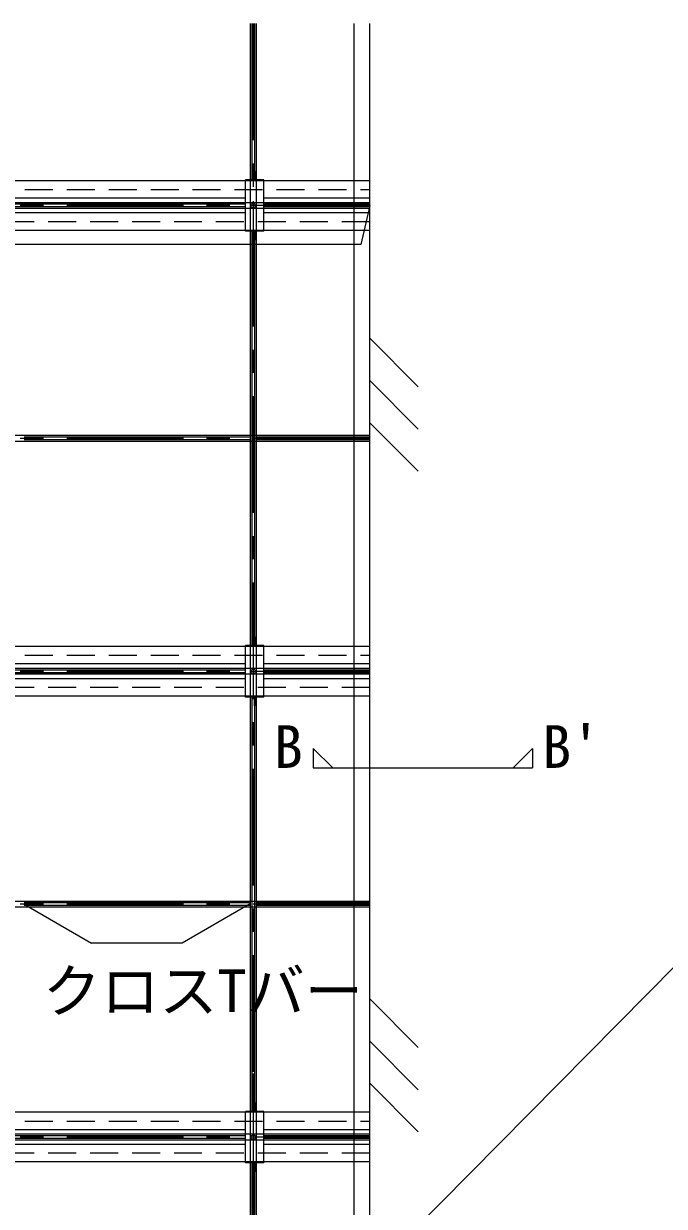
# Model space of a CAD drawing. Units: millimetres, scale not verified. Extents: x -11700 to 11700, y -342150 to 7650.
# Drawn here: x -8544 to -6894, y -2872 to 175 of the extents above; entities that cross this region are included whole.
import ezdxf
from ezdxf.enums import TextEntityAlignment as Align

# ---------------------------------------------------------------- set-up
doc = ezdxf.new("R2010")
doc.units = ezdxf.units.MM
doc.header["$LTSCALE"] = 60
doc.linetypes.add('CHAIN1', pattern=[8, 5, -1, 1, -1])
doc.linetypes.add('DASHED1', pattern=[1.8, 1.2, -0.6])
for name, color, linetype, lineweight in [('9-0_中心線', 4, 'CHAIN1', 9), ('9-2_メイン・クロス', 3, 'Continuous', 18), ('9-3_メインクロス', 2, 'Continuous', 25), ('9-6_文字', 7, 'Continuous', 18), ('9-9_躯体他', 4, 'Continuous', 9), ('9-B_補強金具・金具・', 3, 'Continuous', 18)]:
    doc.layers.add(name, color=color, linetype=linetype, lineweight=lineweight)
doc.styles.add('ＭＳ ゴシック', font='')
doc.styles.get('ＭＳ ゴシック').set_extended_font_data('MS Gothic')

msp = doc.modelspace()

# ---------------------------------------------------------------- linework, layer by layer
at = {"layer": '9-0_中心線'}
for p, q in [((-7952.68, 175.22), (-7952.68, -2627.19)), ((-7652.68, -293.49), (-10052.68, -293.49)), ((-7942.1, -293.49), (-7960.7, -293.49)), ((-7952.68, -281.96), (-7952.68, -304.56)), ((-7652.68, -893.49), (-10052.68, -893.49)), ((-7952.68, -1481.96), (-7952.68, -1504.56)), ((-7652.68, -1493.49), (-10052.68, -1493.49)), ((-7942.1, -1493.49), (-7960.7, -1493.49)), ((-7652.68, -2093.49), (-10052.68, -2093.49)), ((-7952.68, -2629.49), (-7952.68, -5393.49)), ((-7652.68, -2693.49), (-10052.68, -2693.49)), ((-7942.1, -2693.49), (-7960.7, -2693.49)), ((-7952.68, -2681.96), (-7952.68, -2704.56))]:
    msp.add_line(p, q, dxfattribs=at)
at = {"layer": '9-0_中心線', "linetype": 'DASHED1'}
for p, q in [((-10052.68, -251.99), (-7652.68, -251.99)), ((-7652.68, -334.99), (-10052.68, -334.99)), ((-10052.68, -1451.99), (-7652.68, -1451.99)), ((-7652.68, -1534.99), (-10052.68, -1534.99)), ((-7952.68, -2313.45), (-7952.68, -5027.19)), ((-10052.68, -2651.99), (-7652.68, -2651.99)), ((-7652.68, -2734.99), (-10052.68, -2734.99))]:
    msp.add_line(p, q, dxfattribs=at)
at = {"layer": '9-2_メイン・クロス'}
for p, q in [((-7652.68, -229.49), (-10052.68, -229.49)), ((-7652.68, -285.99), (-10052.68, -285.99)), ((-7652.68, -300.99), (-10052.68, -300.99)), ((-7972.68, -274.49), (-9125.68, -274.49)), ((-7972.68, -289.99), (-9125.68, -289.99)), ((-7972.68, -296.99), (-9125.68, -296.99)), ((-7652.68, -274.49), (-7925.68, -274.49)), ((-7652.68, -289.99), (-7925.68, -289.99)), ((-7652.68, -296.99), (-7925.68, -296.99)), ((-7972.68, -312.49), (-9125.68, -312.49)), ((-7652.68, -312.49), (-7925.68, -312.49)), ((-7652.68, -357.49), (-10052.68, -357.49)), ((-7652.68, -885.99), (-10052.68, -885.99)), ((-7652.68, -900.99), (-10052.68, -900.99)), ((-7962.68, -889.99), (-8542.68, -889.99)), ((-7962.68, -896.99), (-8542.68, -896.99)), ((-7652.68, -889.99), (-7942.68, -889.99)), ((-7652.68, -896.99), (-7942.68, -896.99)), ((-7652.68, -1429.49), (-10052.68, -1429.49)), ((-7652.68, -1485.99), (-10052.68, -1485.99)), ((-7972.68, -1474.49), (-9125.68, -1474.49)), ((-7972.68, -1489.99), (-9125.68, -1489.99)), ((-7652.68, -1474.49), (-7925.68, -1474.49)), ((-7652.68, -1489.99), (-7925.68, -1489.99)), ((-7652.68, -1500.99), (-10052.68, -1500.99)), ((-7972.68, -1496.99), (-9125.68, -1496.99)), ((-7972.68, -1512.49), (-9125.68, -1512.49)), ((-7652.68, -1496.99), (-7925.68, -1496.99)), ((-7652.68, -1512.49), (-7925.68, -1512.49)), ((-7652.68, -1557.49), (-10052.68, -1557.49)), ((-7652.68, -2085.99), (-10052.68, -2085.99)), ((-7652.68, -2100.99), (-10052.68, -2100.99)), ((-7962.68, -2089.99), (-8542.68, -2089.99)), ((-7962.68, -2096.99), (-8542.68, -2096.99)), ((-7652.68, -2089.99), (-7942.68, -2089.99)), ((-7652.68, -2096.99), (-7942.68, -2096.99)), ((-7652.68, -2629.49), (-10052.68, -2629.49)), ((-7972.68, -2674.49), (-9125.68, -2674.49)), ((-7652.68, -2674.49), (-7925.68, -2674.49)), ((-7652.68, -2685.99), (-10052.68, -2685.99)), ((-7652.68, -2700.99), (-10052.68, -2700.99)), ((-7972.68, -2689.99), (-9125.68, -2689.99)), ((-7972.68, -2696.99), (-9125.68, -2696.99)), ((-7652.68, -2689.99), (-7925.68, -2689.99)), ((-7652.68, -2696.99), (-7925.68, -2696.99)), ((-7972.68, -2712.49), (-9125.68, -2712.49)), ((-7652.68, -2712.49), (-7925.68, -2712.49)), ((-7652.68, -2757.49), (-10052.68, -2757.49))]:
    msp.add_line(p, q, dxfattribs=at)
at = {"layer": '9-3_メインクロス'}
for p, q in [((-7960.18, 175.22), (-7960.18, -5393.49)), ((-7956.18, 175.22), (-7956.18, -227.19)), ((-7949.18, 175.22), (-7949.18, -227.19)), ((-7945.18, 175.22), (-7945.18, -5393.49)), ((-7692.68, -5393.49), (-7692.68, 175.22)), ((-7956.18, -359.79), (-7956.18, -1427.19)), ((-7949.18, -359.79), (-7949.18, -1427.19)), ((-7956.18, -1559.79), (-7956.18, -2627.19)), ((-7949.18, -1559.79), (-7949.18, -2627.19)), ((-7956.18, -2759.79), (-7956.18, -3827.19)), ((-7949.18, -2759.79), (-7949.18, -3827.19))]:
    msp.add_line(p, q, dxfattribs=at)
at = {"layer": '9-6_文字'}
for p, q in [((-7652.68, -293.49), (-7675.88, -393.49)), ((-7675.88, -393.49), (-9879.47, -393.49)), ((-7798.02, -1691.99), (-7748.02, -1741.99)), ((-7798.02, -1691.99), (-7798.02, -1741.99)), ((-7233.41, -1691.99), (-7283.41, -1741.99)), ((-7233.41, -1691.99), (-7233.41, -1741.99)), ((-7798.02, -1741.99), (-7233.41, -1741.99)), ((-8542.68, -2093.49), (-8369.47, -2193.49))]:
    msp.add_line(p, q, dxfattribs=at)
for points in [[(-7962.68, -2093.49), (-8135.88, -2193.49), (-8369.47, -2193.49)], [(-7622.11, -3017.14), (-6786.52, -2171.68), (-6553.74, -2171.68)]]:
    msp.add_lwpolyline(points, dxfattribs=at)
at = {"layer": '9-9_躯体他'}
for p, q in [((-7652.68, -2980.99), (-7652.68, 175.22)), ((-7652.68, -635.41), (-7527.57, -760.52)), ((-7652.68, -744.13), (-7527.57, -869.23)), ((-7652.68, -852.84), (-7527.57, -977.94)), ((-7652.68, -2337.35), (-7527.57, -2462.46)), ((-7652.68, -2446.06), (-7527.57, -2571.17)), ((-7652.68, -2554.78), (-7527.57, -2679.88))]:
    msp.add_line(p, q, dxfattribs=at)
at = {"layer": '9-B_補強金具・金具・'}
for p, q in [((-7949.98, -204.49), (-7947.68, -204.49)), ((-7949.98, -225.19), (-7949.98, -204.49)), ((-7947.68, -225.19), (-7947.68, -204.49)), ((-7972.68, -359.79), (-7972.68, -227.19)), ((-7925.68, -359.79), (-7972.68, -359.79)), ((-7949.98, -361.79), (-7949.98, -382.49)), ((-7947.68, -361.79), (-7947.68, -382.49)), ((-7949.98, -382.49), (-7947.68, -382.49)), ((-7972.68, -1559.79), (-7972.68, -1427.19)), ((-7949.98, -1404.49), (-7947.68, -1404.49)), ((-7949.98, -1425.19), (-7949.98, -1404.49)), ((-7947.68, -1425.19), (-7947.68, -1404.49)), ((-7925.68, -1559.79), (-7972.68, -1559.79)), ((-7949.98, -1561.79), (-7949.98, -1582.49)), ((-7949.98, -1582.49), (-7947.68, -1582.49)), ((-7947.68, -1561.79), (-7947.68, -1582.49)), ((-7949.98, -2604.49), (-7947.68, -2604.49)), ((-7949.98, -2625.19), (-7949.98, -2604.49)), ((-7947.68, -2625.19), (-7947.68, -2604.49)), ((-7972.68, -2759.79), (-7972.68, -2627.19)), ((-7925.68, -2759.79), (-7972.68, -2759.79)), ((-7949.98, -2761.79), (-7949.98, -2782.49)), ((-7947.68, -2761.79), (-7947.68, -2782.49)), ((-7949.98, -2782.49), (-7947.68, -2782.49))]:
    msp.add_line(p, q, dxfattribs=at)
at = {"layer": '9-B_補強金具・金具・', "linetype": 'DASHED1'}
for p, q in [((-7947.68, -209.24), (-7949.98, -209.24)), ((-7925.68, -229.49), (-7972.68, -229.49)), ((-7947.68, -213.74), (-7949.98, -213.74)), ((-7947.68, -219.24), (-7949.98, -219.24)), ((-7947.68, -223.74), (-7949.98, -223.74)), ((-7925.68, -357.49), (-7972.68, -357.49)), ((-7947.68, -363.24), (-7949.98, -363.24)), ((-7947.68, -367.74), (-7949.98, -367.74)), ((-7947.68, -373.24), (-7949.98, -373.24)), ((-7947.68, -377.74), (-7949.98, -377.74)), ((-7925.68, -1429.49), (-7972.68, -1429.49)), ((-7947.68, -1409.24), (-7949.98, -1409.24)), ((-7947.68, -1413.74), (-7949.98, -1413.74)), ((-7947.68, -1419.24), (-7949.98, -1419.24)), ((-7947.68, -1423.74), (-7949.98, -1423.74)), ((-7925.68, -1557.49), (-7972.68, -1557.49)), ((-7947.68, -1563.24), (-7949.98, -1563.24)), ((-7947.68, -1567.74), (-7949.98, -1567.74)), ((-7947.68, -1573.24), (-7949.98, -1573.24)), ((-7947.68, -1577.74), (-7949.98, -1577.74)), ((-7947.68, -2609.24), (-7949.98, -2609.24)), ((-7947.68, -2613.74), (-7949.98, -2613.74)), ((-7947.68, -2619.24), (-7949.98, -2619.24)), ((-7925.68, -2629.49), (-7972.68, -2629.49)), ((-7947.68, -2623.74), (-7949.98, -2623.74)), ((-7925.68, -2757.49), (-7972.68, -2757.49)), ((-7947.68, -2763.24), (-7949.98, -2763.24)), ((-7947.68, -2767.74), (-7949.98, -2767.74)), ((-7947.68, -2773.24), (-7949.98, -2773.24)), ((-7947.68, -2777.74), (-7949.98, -2777.74))]:
    msp.add_line(p, q, dxfattribs=at)
at = {"layer": '9-B_補強金具・金具・'}
for points in [[(-7925.68, -359.79), (-7925.68, -227.19), (-7972.68, -227.19)], [(-7925.68, -1559.79), (-7925.68, -1427.19), (-7972.68, -1427.19)], [(-7925.68, -2759.79), (-7925.68, -2627.19), (-7972.68, -2627.19)]]:
    msp.add_lwpolyline(points, dxfattribs=at)
for centre in [(-7952.68, -293.49), (-7952.68, -1493.49), (-7952.68, -2693.49)]:
    msp.add_circle(centre, 5.75, dxfattribs=at)
for centre, radius, start, end in [((-7951.98, -225.19), 4.3, 270, 0), ((-7951.98, -225.19), 2, 270, 0), ((-7951.98, -361.79), 4.3, 0, 90), ((-7951.98, -361.79), 2, 0, 90), ((-7951.98, -1425.19), 2, 270, 0), ((-7951.98, -1425.19), 4.3, 270, 0), ((-7951.98, -1561.79), 4.3, 0, 90), ((-7951.98, -1561.79), 2, 0, 90), ((-7951.98, -2625.19), 2, 270, 0), ((-7951.98, -2625.19), 4.3, 270, 0), ((-7951.98, -2761.79), 4.3, 0, 90), ((-7951.98, -2761.79), 2, 0, 90)]:
    msp.add_arc(centre, radius, start, end, dxfattribs=at)

# ---------------------------------------------------------------- texts
at = {"layer": '9-6_文字', "style": 'ＭＳ ゴシック'}
for s, p in [('B', (-7899.88, -1775.13)), ("B'", (-7208.67, -1775.13)), ('クロスTバー', (-8494.9, -2404.47))]:
    msp.add_text(s, height=110, dxfattribs=at).set_placement(p, align=Align.BOTTOM_LEFT)

doc.saveas('drawing.dxf')
